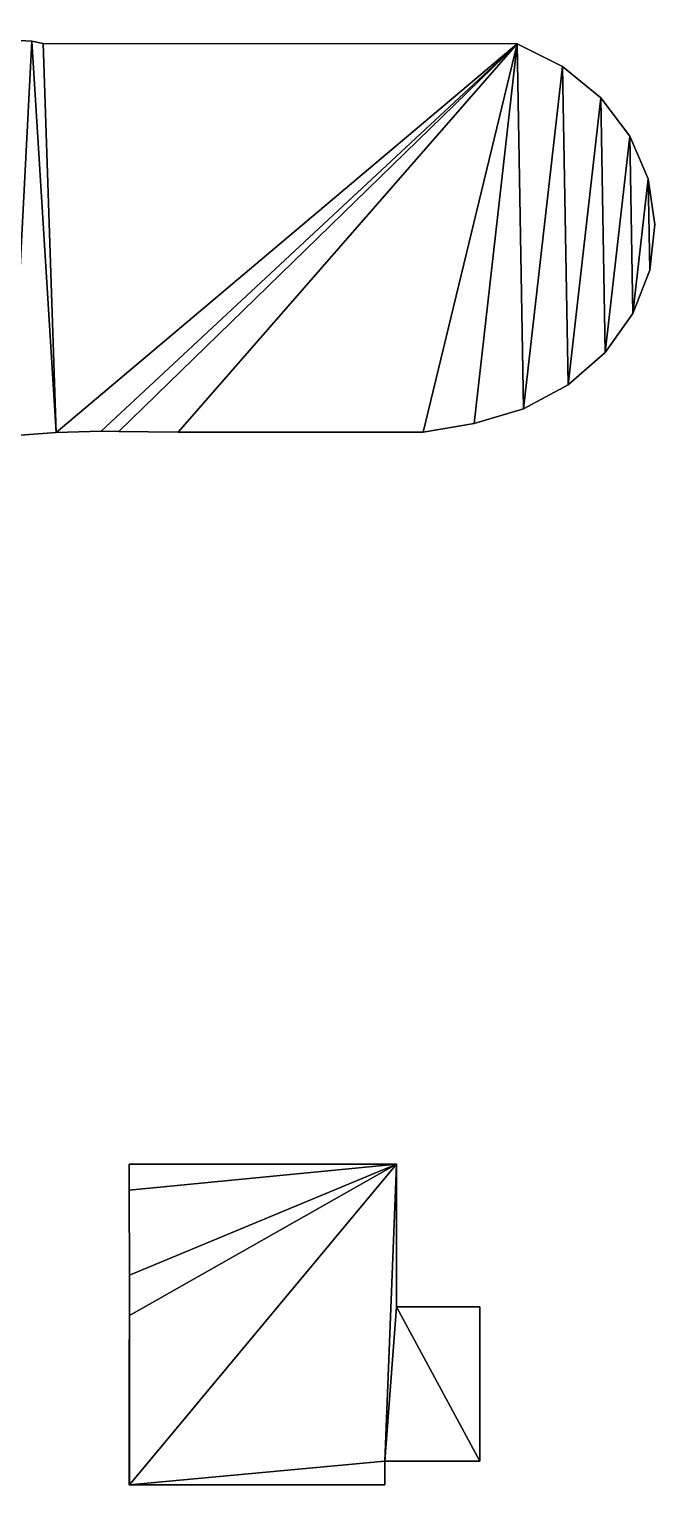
# Model space of a CAD drawing. Header units: metres. Extents: x 31 to 323, y 131 to 402.
# Drawn here: x 218 to 323.3, y 156.9 to 402 of the extents above; entities that cross this region are included whole.
import ezdxf

# ---------------------------------------------------------------- set-up
doc = ezdxf.new("R2010")
doc.units = ezdxf.units.M

msp = doc.modelspace()

# ---------------------------------------------------------------- meshes
at = {"layer": 'Layer0'}
mesh = msp.add_polyface(dxfattribs=at)
corners = [(88.29, 355.32), (88.56, 349.47), (88.24, 352.39), (88.72, 358.24), (89.26, 346.59), (89.53, 361.11), (90.33, 343.76), (90.7, 363.92), (91.76, 341.01), (92.23, 366.64), (93.53, 338.37), (93.94, 369.02), (98.43, 334.66), (96.3, 371.72), (102.84, 377.67), (103.84, 331.35), (110.23, 383.09), (109.72, 328.45), (115.99, 326.02), (118.38, 387.92), (122.59, 324.07), (127.22, 392.11), (129.44, 322.63), (136.62, 395.6), (136.46, 321.71), (143.58, 321.32), (146.5, 398.35), (150.72, 321.47), (156.73, 400.34), (154.09, 321.72), (157.44, 322.06), (167.2, 401.55), (160.78, 322.5), (164.08, 323.02), (167.36, 323.64), (177.78, 401.95), (170.59, 324.35), (178.25, 325.49), (195.53, 401.95), (185.48, 327.79), (192.81, 329.75), (200.18, 331.35), (199.35, 401.53), (201.82, 401.21), (207.58, 332.61), (205.18, 400.91), (208.11, 400.6), (212.48, 333.2), (214.43, 400.12), (215.04, 333.51), (218.46, 399.93), (222.56, 334.06), (220.34, 399.52), (300.17, 399.48), (230.13, 334.25), (233.12, 334.19), (243.08, 334.09), (284.32, 334.09), (292.9, 335.57), (301.24, 338.01), (307.79, 395.64), (308.72, 342.06), (314.22, 390.37), (314.96, 347.5), (319.11, 383.95), (319.63, 354.05), (322.2, 376.72), (322.47, 361.36), (323.35, 369.05)]
mesh.append_faces([[corners[k] for k in face] for face in [(0, 1, 2), (67, 66, 68)]], dxfattribs={"vtx0": -1})
mesh.append_faces([[corners[k] for k in face] for face in [(1, 3, 4), (4, 5, 6), (6, 7, 8), (8, 9, 10), (10, 11, 12), (12, 14, 15), (15, 16, 17), (17, 16, 18), (18, 19, 20), (20, 21, 22), (22, 23, 24), (24, 23, 25), (25, 26, 27), (27, 28, 29), (29, 28, 30), (30, 31, 32), (32, 31, 33), (33, 31, 34), (34, 35, 36), (36, 35, 37), (37, 38, 39), (39, 38, 40), (40, 38, 41), (41, 43, 44), (44, 46, 47), (47, 48, 49), (49, 50, 51), (51, 53, 54), (54, 53, 55), (55, 53, 56), (56, 53, 57), (57, 53, 58), (58, 53, 59), (59, 60, 61), (61, 62, 63), (63, 64, 65), (65, 66, 67)]], dxfattribs={"vtx0": -1, "vtx1": -1})
mesh.append_faces([[corners[k] for k in face] for face in [(1, 0, 3), (4, 3, 5), (6, 5, 7), (8, 7, 9), (10, 9, 11), (12, 11, 13), (12, 13, 14), (15, 14, 16), (18, 16, 19), (20, 19, 21), (22, 21, 23), (25, 23, 26), (27, 26, 28), (30, 28, 31), (34, 31, 35), (37, 35, 38), (41, 38, 42), (41, 42, 43), (44, 43, 45), (44, 45, 46), (47, 46, 48), (49, 48, 50), (51, 50, 52), (51, 52, 53), (59, 53, 60), (61, 60, 62), (63, 62, 64), (65, 64, 66)]], dxfattribs={"vtx0": -1, "vtx2": -1})
mesh = msp.add_polyface(dxfattribs=at)
corners = [(88.56, 349.47, 2), (88.29, 355.32, 2), (88.24, 352.39, 2), (88.72, 358.24, 2), (89.26, 346.59, 2), (89.53, 361.11, 2), (90.33, 343.76, 2), (90.7, 363.92, 2), (91.76, 341.01, 2), (92.23, 366.64, 2), (93.53, 338.37, 2), (93.94, 369.02, 2), (98.43, 334.66, 2), (96.3, 371.72, 2), (102.84, 377.67, 2), (103.84, 331.35, 2), (110.23, 383.09, 2), (109.72, 328.45, 2), (115.99, 326.02, 2), (118.38, 387.92, 2), (122.59, 324.07, 2), (127.22, 392.11, 2), (129.44, 322.63, 2), (136.62, 395.6, 2), (136.46, 321.71, 2), (143.58, 321.32, 2), (146.5, 398.35, 2), (150.72, 321.47, 2), (156.73, 400.34, 2), (154.09, 321.72, 2), (157.44, 322.06, 2), (167.2, 401.55, 2), (160.78, 322.5, 2), (164.08, 323.02, 2), (167.36, 323.64, 2), (177.78, 401.95, 2), (170.59, 324.35, 2), (178.25, 325.49, 2), (195.53, 401.95, 2), (185.48, 327.79, 2), (192.81, 329.75, 2), (200.18, 331.35, 2), (199.35, 401.53, 2), (201.82, 401.21, 2), (207.58, 332.61, 2), (205.18, 400.91, 2), (208.11, 400.6, 2), (212.48, 333.2, 2), (214.43, 400.12, 2), (215.04, 333.51, 2), (218.46, 399.93, 2), (222.56, 334.06, 2), (220.34, 399.52, 2), (300.17, 399.48, 2), (230.13, 334.25, 2), (233.12, 334.19, 2), (243.08, 334.09, 2), (284.32, 334.09, 2), (292.9, 335.57, 2), (301.24, 338.01, 2), (307.79, 395.64, 2), (308.72, 342.06, 2), (314.22, 390.37, 2), (314.96, 347.5, 2), (319.11, 383.95, 2), (319.63, 354.05, 2), (322.2, 376.72, 2), (322.47, 361.36, 2), (323.35, 369.05, 2)]
mesh.append_faces([[corners[k] for k in face] for face in [(0, 1, 2), (66, 67, 68)]], dxfattribs={"vtx0": -1})
mesh.append_faces([[corners[k] for k in face] for face in [(1, 0, 3), (3, 4, 5), (5, 6, 7), (7, 8, 9), (9, 10, 11), (11, 12, 13), (13, 12, 14), (14, 15, 16), (16, 18, 19), (19, 20, 21), (21, 22, 23), (23, 25, 26), (26, 27, 28), (28, 30, 31), (31, 34, 35), (35, 37, 38), (38, 41, 42), (42, 41, 43), (43, 44, 45), (45, 44, 46), (46, 47, 48), (48, 49, 50), (50, 51, 52), (52, 51, 53), (53, 59, 60), (60, 61, 62), (62, 63, 64), (64, 65, 66)]], dxfattribs={"vtx0": -1, "vtx1": -1})
mesh.append_faces([[corners[k] for k in face] for face in [(3, 0, 4), (5, 4, 6), (7, 6, 8), (9, 8, 10), (11, 10, 12), (14, 12, 15), (16, 15, 17), (16, 17, 18), (19, 18, 20), (21, 20, 22), (23, 22, 24), (23, 24, 25), (26, 25, 27), (28, 27, 29), (28, 29, 30), (31, 30, 32), (31, 32, 33), (31, 33, 34), (35, 34, 36), (35, 36, 37), (38, 37, 39), (38, 39, 40), (38, 40, 41), (43, 41, 44), (46, 44, 47), (48, 47, 49), (50, 49, 51), (53, 51, 54), (53, 54, 55), (53, 55, 56), (53, 56, 57), (53, 57, 58), (53, 58, 59), (60, 59, 61), (62, 61, 63), (64, 63, 65), (66, 65, 67)]], dxfattribs={"vtx0": -1, "vtx2": -1})
mesh = msp.add_polyface(dxfattribs=at)
corners = [(214.43, 400.12, 2), (218.46, 399.93), (214.43, 400.12), (218.46, 399.93, 2)]
mesh.append_faces([[corners[k] for k in face] for face in [(0, 1, 2), (1, 0, 3)]], dxfattribs={"vtx0": -1})
mesh = msp.add_polyface(dxfattribs=at)
corners = [(218.46, 399.93, 2), (220.34, 399.52), (218.46, 399.93), (220.34, 399.52, 2)]
mesh.append_faces([[corners[k] for k in face] for face in [(0, 1, 2), (1, 0, 3)]], dxfattribs={"vtx0": -1})
mesh = msp.add_polyface(dxfattribs=at)
corners = [(220.34, 399.52, 2), (300.17, 399.48), (220.34, 399.52), (300.17, 399.48, 2)]
mesh.append_faces([[corners[k] for k in face] for face in [(0, 1, 2), (1, 0, 3)]], dxfattribs={"vtx0": -1})
mesh = msp.add_polyface(dxfattribs=at)
corners = [(300.17, 399.48, 2), (307.79, 395.64), (300.17, 399.48), (307.79, 395.64, 2)]
mesh.append_faces([[corners[k] for k in face] for face in [(0, 1, 2), (1, 0, 3)]], dxfattribs={"vtx0": -1})
mesh = msp.add_polyface(dxfattribs=at)
corners = [(307.79, 395.64, 2), (314.22, 390.37), (307.79, 395.64), (314.22, 390.37, 2)]
mesh.append_faces([[corners[k] for k in face] for face in [(0, 1, 2), (1, 0, 3)]], dxfattribs={"vtx0": -1})
mesh = msp.add_polyface(dxfattribs=at)
corners = [(314.22, 390.37), (319.11, 383.95, 2), (319.11, 383.95), (314.22, 390.37, 2)]
mesh.append_faces([[corners[k] for k in face] for face in [(0, 1, 2), (1, 0, 3)]], dxfattribs={"vtx0": -1})
mesh = msp.add_polyface(dxfattribs=at)
corners = [(319.11, 383.95), (322.2, 376.72, 2), (322.2, 376.72), (319.11, 383.95, 2)]
mesh.append_faces([[corners[k] for k in face] for face in [(0, 1, 2), (1, 0, 3)]], dxfattribs={"vtx0": -1})
mesh = msp.add_polyface(dxfattribs=at)
corners = [(322.2, 376.72), (323.35, 369.05, 2), (323.35, 369.05), (322.2, 376.72, 2)]
mesh.append_faces([[corners[k] for k in face] for face in [(0, 1, 2), (1, 0, 3)]], dxfattribs={"vtx0": -1})
mesh = msp.add_polyface(dxfattribs=at)
corners = [(323.35, 369.05), (322.47, 361.36, 2), (322.47, 361.36), (323.35, 369.05, 2)]
mesh.append_faces([[corners[k] for k in face] for face in [(0, 1, 2), (1, 0, 3)]], dxfattribs={"vtx0": -1})
mesh = msp.add_polyface(dxfattribs=at)
corners = [(322.47, 361.36), (319.63, 354.05, 2), (319.63, 354.05), (322.47, 361.36, 2)]
mesh.append_faces([[corners[k] for k in face] for face in [(0, 1, 2), (1, 0, 3)]], dxfattribs={"vtx0": -1})
mesh = msp.add_polyface(dxfattribs=at)
corners = [(319.63, 354.05), (314.96, 347.5, 2), (314.96, 347.5), (319.63, 354.05, 2)]
mesh.append_faces([[corners[k] for k in face] for face in [(0, 1, 2), (1, 0, 3)]], dxfattribs={"vtx0": -1})
mesh = msp.add_polyface(dxfattribs=at)
corners = [(314.96, 347.5, 2), (308.72, 342.06), (314.96, 347.5), (308.72, 342.06, 2)]
mesh.append_faces([[corners[k] for k in face] for face in [(0, 1, 2), (1, 0, 3)]], dxfattribs={"vtx0": -1})
mesh = msp.add_polyface(dxfattribs=at)
corners = [(308.72, 342.06, 2), (301.24, 338.01), (308.72, 342.06), (301.24, 338.01, 2)]
mesh.append_faces([[corners[k] for k in face] for face in [(0, 1, 2), (1, 0, 3)]], dxfattribs={"vtx0": -1})
mesh = msp.add_polyface(dxfattribs=at)
corners = [(301.24, 338.01, 2), (292.9, 335.57), (301.24, 338.01), (292.9, 335.57, 2)]
mesh.append_faces([[corners[k] for k in face] for face in [(0, 1, 2), (1, 0, 3)]], dxfattribs={"vtx0": -1})
mesh = msp.add_polyface(dxfattribs=at)
corners = [(222.56, 334.06, 2), (215.04, 333.51), (222.56, 334.06), (215.04, 333.51, 2)]
mesh.append_faces([[corners[k] for k in face] for face in [(0, 1, 2), (1, 0, 3)]], dxfattribs={"vtx0": -1})
mesh = msp.add_polyface(dxfattribs=at)
corners = [(230.13, 334.25, 2), (222.56, 334.06), (230.13, 334.25), (222.56, 334.06, 2)]
mesh.append_faces([[corners[k] for k in face] for face in [(0, 1, 2), (1, 0, 3)]], dxfattribs={"vtx0": -1})
mesh = msp.add_polyface(dxfattribs=at)
corners = [(233.12, 334.19, 2), (230.13, 334.25), (233.12, 334.19), (230.13, 334.25, 2)]
mesh.append_faces([[corners[k] for k in face] for face in [(0, 1, 2), (1, 0, 3)]], dxfattribs={"vtx0": -1})
mesh = msp.add_polyface(dxfattribs=at)
corners = [(243.08, 334.09, 2), (233.12, 334.19), (243.08, 334.09), (233.12, 334.19, 2)]
mesh.append_faces([[corners[k] for k in face] for face in [(0, 1, 2), (1, 0, 3)]], dxfattribs={"vtx0": -1})
mesh = msp.add_polyface(dxfattribs=at)
corners = [(284.32, 334.09, 2), (243.08, 334.09), (284.32, 334.09), (243.08, 334.09, 2)]
mesh.append_faces([[corners[k] for k in face] for face in [(0, 1, 2), (1, 0, 3)]], dxfattribs={"vtx0": -1})
mesh = msp.add_polyface(dxfattribs=at)
corners = [(292.9, 335.57, 2), (284.32, 334.09), (292.9, 335.57), (284.32, 334.09, 2)]
mesh.append_faces([[corners[k] for k in face] for face in [(0, 1, 2), (1, 0, 3)]], dxfattribs={"vtx0": -1})
mesh = msp.add_polyface(dxfattribs=at)
corners = [(234.89, 156.88, 3.01), (234.86, 177.36, 3.01), (234.86, 156.88, 3.01), (234.88, 185.38, 3), (293.86, 160.88, 3.01), (279.86, 186.88, 3.01), (277.86, 160.88, 3.01), (293.86, 186.88, 3.01), (234.86, 206.49, 3.01), (279.86, 210.88, 3.01), (234.86, 210.88, 3.01), (234.87, 192.16, 3.01), (277.86, 156.88, 3.01)]
mesh.append_faces([[corners[k] for k in face] for face in [(0, 1, 2), (5, 4, 7), (8, 9, 10), (6, 0, 12)]], dxfattribs={"vtx0": -1})
mesh.append_faces([[corners[k] for k in face] for face in [(1, 0, 3), (4, 5, 6), (9, 6, 5)]], dxfattribs={"vtx0": -1, "vtx1": -1})
mesh.append_faces([[corners[k] for k in face] for face in [(9, 3, 0), (9, 0, 6)]], dxfattribs={"vtx0": -1, "vtx1": -1, "vtx2": -1})
mesh.append_faces([[corners[k] for k in face] for face in [(9, 8, 11), (9, 11, 3)]], dxfattribs={"vtx0": -1, "vtx2": -1})
mesh = msp.add_polyface(dxfattribs=at)
corners = [(234.86, 206.49, 3.01), (234.86, 210.88, 0.01), (234.86, 206.49, 0.01), (234.86, 210.88, 3.01)]
mesh.append_faces([[corners[k] for k in face] for face in [(0, 1, 2), (1, 0, 3)]], dxfattribs={"vtx0": -1})
mesh = msp.add_polyface(dxfattribs=at)
corners = [(234.86, 210.88, 3.01), (279.86, 210.88, 0.01), (234.86, 210.88, 0.01), (279.86, 210.88, 3.01)]
mesh.append_faces([[corners[k] for k in face] for face in [(0, 1, 2), (1, 0, 3)]], dxfattribs={"vtx0": -1})
mesh = msp.add_polyface(dxfattribs=at)
corners = [(234.88, 185.38), (234.86, 156.88, 0.01), (234.86, 177.36, 0.01), (234.89, 156.88, 0.01), (279.86, 210.88, 0.01), (234.86, 206.49, 0.01), (234.86, 210.88, 0.01), (234.87, 192.16, 0.01), (277.86, 160.88, 0.01), (279.86, 186.88, 0.01), (293.86, 160.88, 0.01), (293.86, 186.88, 0.01), (277.86, 156.88, 0.01)]
mesh.append_faces([[corners[k] for k in face] for face in [(0, 1, 2), (4, 5, 6), (10, 9, 11)]], dxfattribs={"vtx0": -1})
mesh.append_faces([[corners[k] for k in face] for face in [(1, 0, 3), (5, 4, 7), (7, 4, 0), (8, 9, 10)]], dxfattribs={"vtx0": -1, "vtx1": -1})
mesh.append_faces([[corners[k] for k in face] for face in [(0, 4, 3), (3, 4, 8)]], dxfattribs={"vtx0": -1, "vtx1": -1, "vtx2": -1})
mesh.append_faces([[corners[k] for k in face] for face in [(8, 4, 9)]], dxfattribs={"vtx0": -1, "vtx2": -1})
mesh.append_faces([[corners[k] for k in face] for face in [(12, 3, 8)]], dxfattribs={"vtx1": -1})
mesh = msp.add_polyface(dxfattribs=at)
corners = [(279.86, 210.88, 0.01), (279.86, 186.88, 3.01), (279.86, 186.88, 0.01), (279.86, 210.88, 3.01)]
mesh.append_faces([[corners[k] for k in face] for face in [(0, 1, 2), (1, 0, 3)]], dxfattribs={"vtx0": -1})
mesh = msp.add_polyface(dxfattribs=at)
corners = [(234.87, 192.16, 3.01), (234.86, 206.49, 0.01), (234.87, 192.16, 0.01), (234.86, 206.49, 3.01)]
mesh.append_faces([[corners[k] for k in face] for face in [(0, 1, 2), (1, 0, 3)]], dxfattribs={"vtx0": -1})
mesh = msp.add_polyface(dxfattribs=at)
corners = [(234.88, 185.38, 3), (234.87, 192.16, 0.01), (234.88, 185.38), (234.87, 192.16, 3.01)]
mesh.append_faces([[corners[k] for k in face] for face in [(0, 1, 2), (1, 0, 3)]], dxfattribs={"vtx0": -1})
mesh = msp.add_polyface(dxfattribs=at)
corners = [(279.86, 186.88, 3.01), (293.86, 186.88, 0.01), (279.86, 186.88, 0.01), (293.86, 186.88, 3.01)]
mesh.append_faces([[corners[k] for k in face] for face in [(0, 1, 2), (1, 0, 3)]], dxfattribs={"vtx0": -1})
mesh = msp.add_polyface(dxfattribs=at)
corners = [(293.86, 186.88, 0.01), (293.86, 160.88, 3.01), (293.86, 160.88, 0.01), (293.86, 186.88, 3.01)]
mesh.append_faces([[corners[k] for k in face] for face in [(0, 1, 2), (1, 0, 3)]], dxfattribs={"vtx0": -1})
mesh = msp.add_polyface(dxfattribs=at)
corners = [(234.86, 177.36, 3.01), (234.88, 185.38), (234.86, 177.36, 0.01), (234.88, 185.38, 3)]
mesh.append_faces([[corners[k] for k in face] for face in [(0, 1, 2), (1, 0, 3)]], dxfattribs={"vtx0": -1})
mesh = msp.add_polyface(dxfattribs=at)
corners = [(234.86, 156.88, 3.01), (234.86, 177.36, 0.01), (234.86, 156.88, 0.01), (234.86, 177.36, 3.01)]
mesh.append_faces([[corners[k] for k in face] for face in [(0, 1, 2), (1, 0, 3)]], dxfattribs={"vtx0": -1})
mesh = msp.add_polyface(dxfattribs=at)
corners = [(293.86, 160.88, 3.01), (277.86, 160.88, 0.01), (293.86, 160.88, 0.01), (277.86, 160.88, 3.01)]
mesh.append_faces([[corners[k] for k in face] for face in [(0, 1, 2), (1, 0, 3)]], dxfattribs={"vtx0": -1})
mesh = msp.add_polyface(dxfattribs=at)
corners = [(277.86, 160.88, 0.01), (277.86, 156.88, 3.01), (277.86, 156.88, 0.01), (277.86, 160.88, 3.01)]
mesh.append_faces([[corners[k] for k in face] for face in [(0, 1, 2), (1, 0, 3)]], dxfattribs={"vtx0": -1})
mesh = msp.add_polyface(dxfattribs=at)
corners = [(234.89, 156.88, 3.01), (234.86, 156.88, 0.01), (234.89, 156.88, 0.01), (234.86, 156.88, 3.01)]
mesh.append_faces([[corners[k] for k in face] for face in [(0, 1, 2), (1, 0, 3)]], dxfattribs={"vtx0": -1})
mesh = msp.add_polyface(dxfattribs=at)
corners = [(277.86, 156.88, 3.01), (234.89, 156.88, 0.01), (277.86, 156.88, 0.01), (234.89, 156.88, 3.01)]
mesh.append_faces([[corners[k] for k in face] for face in [(0, 1, 2), (1, 0, 3)]], dxfattribs={"vtx0": -1})

doc.saveas('drawing.dxf')
